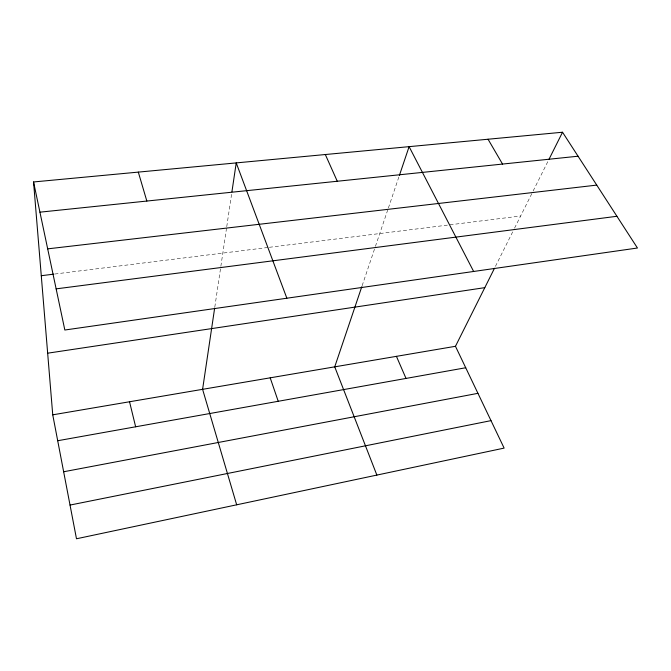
<?xml version="1.0" encoding="UTF-8"?>
<svg xmlns="http://www.w3.org/2000/svg" width="671" height="671" viewBox="0 0 671 671"><rect width="100%" height="100%" fill="white"/><g stroke="black" fill="none" stroke-linecap="round" stroke-linejoin="round"><path stroke-width="0.5" stroke-dasharray="3.35 2.52" d="M214.804 307.083L220.709 267.326M220.86 266.312L226.597 227.695M226.748 226.681L231.621 193.894M362.139 285.712L375.081 247.381M375.416 246.391L388.048 209M388.383 208.018L399.052 176.423M495.433 266.387L514.078 229.105M514.548 228.165L532.69 191.889M533.151 190.958L548.048 161.183M54.787 274.028L268.316 247.431M269.348 247.297L520.629 216.003"/><path stroke-width="1.01" d="M214.653 308.106L202.592 389.331L236.67 504.81M231.923 191.831L236.226 162.91L286.861 298.218M361.803 286.685L334.728 366.844L376.867 475.085M399.388 175.433L409.109 146.655L473.651 271.47M33.55 181.958L64.835 330.015L637.45 248.01L562.533 132.229L33.55 181.958L52.741 414.829L76.486 538.771L504.122 448.102L455.466 346.295L494.51 268.232M548.987 159.312L562.533 132.229M70.027 505.07L490.996 420.633M63.653 471.763L477.945 393.332M57.706 440.73L465.724 367.75M52.741 414.829L455.466 346.295M47.658 353.189L484.798 287.649M56.138 288.865L616.917 216.28M41.275 275.714L53.747 274.154M47.683 248.857L596.745 185.104M39.933 212.17L578.05 156.217M488.043 139.232L502.537 164.068M325.326 154.531L337.278 181.254M396.427 356.343L406.022 378.427M270.187 377.823L278.23 401.292M138.31 172.111L146.84 201.048M129.537 401.761L135.643 426.79"/></g></svg>
